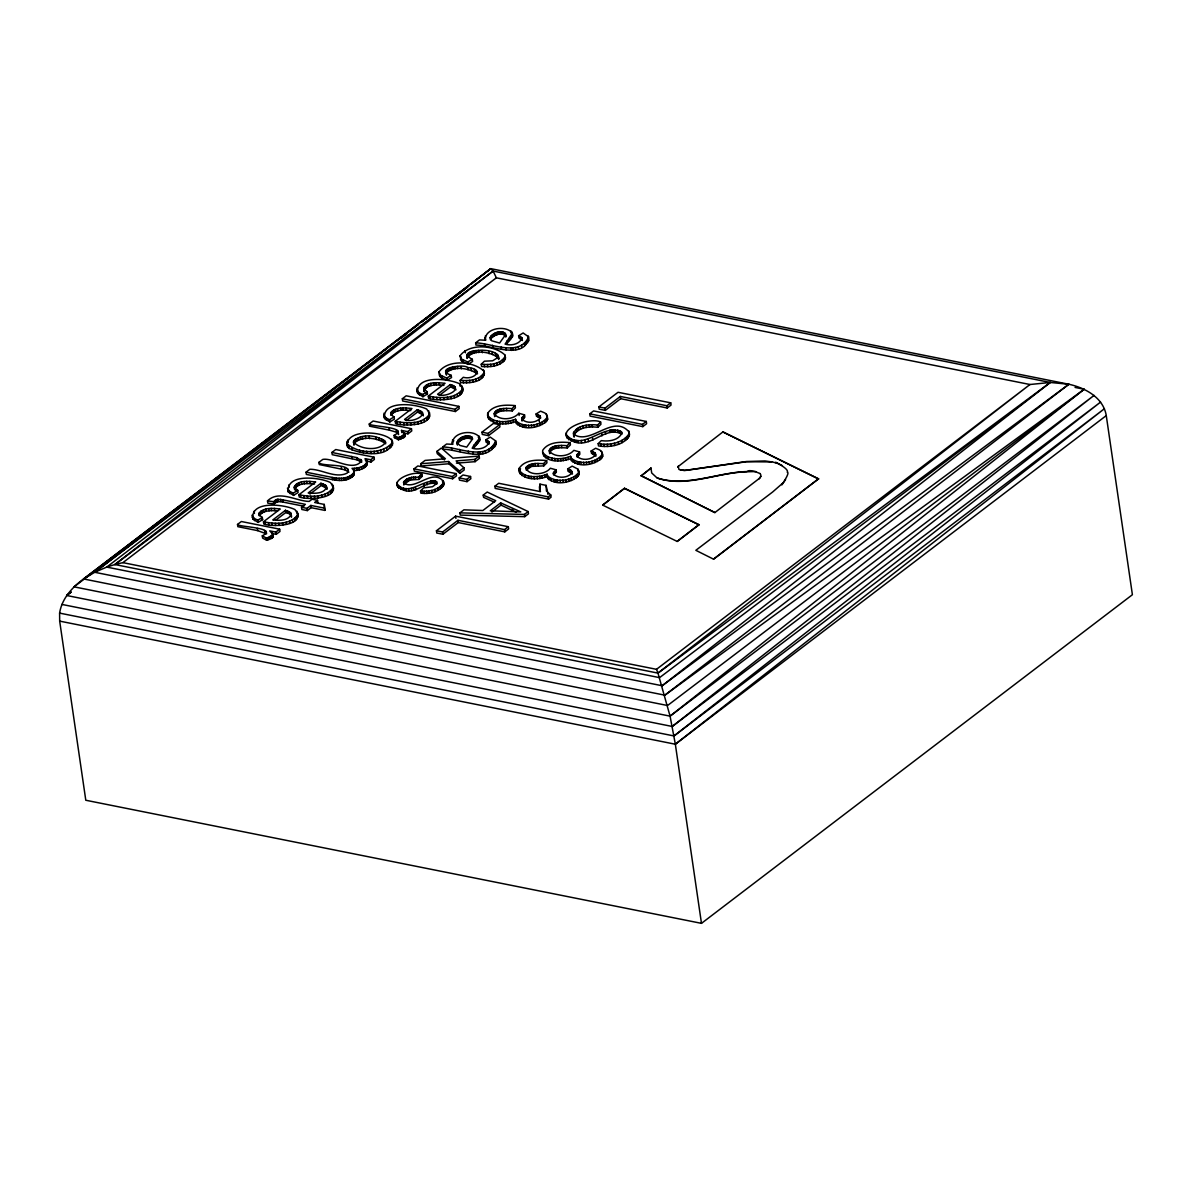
<?xml version="1.0" encoding="UTF-8"?>
<svg xmlns="http://www.w3.org/2000/svg" width="1192" height="1192" viewBox="0 0 1192 1192"><rect width="100%" height="100%" fill="white"/><g stroke="black" fill="none" stroke-linecap="round" stroke-linejoin="round"><path stroke-width="1.5" d="M536.102 413.967L540.17 416.082L540.497 418.332L536.43 416.202L536.102 413.967L540.617 411.18L544.863 412.983L546.353 414.16L547.635 419.39C541.987 428.748 517.686 432.413 515.585 419.241C506.928 422.638 493.324 423.503 487.588 415.099L487.707 413.266C493.339 404.61 505.915 404.669 515.093 405.608L515.421 407.843L512.262 410.912C506.987 410.704 495.738 409.363 494.665 416.634C492.236 407.47 506.525 408.066 511.949 408.677L515.093 405.608M515.898 422.683L515.585 419.241M579.074 472.688L579.178 474.356C573.531 483.714 549.244 487.379 547.128 474.192C538.471 477.605 524.867 478.469 519.131 470.065L519.25 468.233C524.882 459.576 537.458 459.635 546.636 460.574L546.964 462.809L543.82 465.863L531.587 466.4L526.223 470.065L526.417 466.936L529.799 464.657L535.074 463.479L543.492 463.628L546.636 460.574M547.441 477.649L547.128 474.192M591.128 451.023L595.18 453.139L595.911 456.149L591.456 453.258L591.128 451.023L595.642 448.237L599.889 450.04L602.228 452.543L602.66 456.447C597.013 465.804 572.711 469.469 570.61 456.298C561.953 459.71 548.35 460.559 542.613 452.155L542.718 450.323C548.35 441.681 560.925 441.725 570.119 442.664L570.432 444.914L567.288 447.968C562.013 447.76 550.764 446.419 549.691 453.69C547.262 444.527 561.551 445.123 566.96 445.733L570.119 442.664M570.923 459.74L570.938 458.533C562.296 461.945 545.325 463.36 542.613 452.155M258.932 513.499L259.2 515.123L262.3 517.403L262.627 519.638L258.113 522.424L252.838 519.042C250.305 500.044 284.739 504.395 294.945 509.565C307.432 525.895 272.968 527.326 263.79 524.018L263.462 521.783L280.239 508.999C273.4 508.269 263.492 507.017 258.932 513.499L259.26 515.734C263.104 510.042 271.538 510.399 277.632 510.921M294.335 487.305C297.434 479.705 309.086 481.33 315.686 481.955L298.924 494.74L299.252 496.99C308.43 500.297 342.894 498.867 330.393 482.522C320.186 477.351 285.767 473.015 288.3 491.998L293.56 495.38L298.075 492.594L297.762 490.359L294.335 487.305L294.662 489.54L294.394 486.47M390.693 413.028L390.961 414.652L394.06 416.917L394.388 419.167L389.858 421.938L384.599 418.556C382.066 399.573 416.485 403.909 426.691 409.079C439.192 425.425 404.729 426.855 395.55 423.547L395.223 421.298L411.985 408.513C405.146 407.798 395.252 406.532 390.693 413.028L391.021 415.263C395.223 409.184 404.386 409.929 410.853 410.599M423.696 388.652C426.796 381.053 438.447 382.677 445.048 383.303L428.286 396.087L428.598 398.337C437.792 401.644 472.255 400.214 459.754 383.869C449.548 378.698 415.129 374.363 417.662 393.345L422.922 396.727L427.436 393.941L427.108 391.706L423.696 388.652L424.337 391.676L423.756 387.817M424.024 390.887C426.825 383.735 437.613 384.807 443.916 385.388M515.913 421.476C507.256 424.888 493.652 425.738 487.915 417.349L487.707 413.266M547.456 476.428C538.799 479.84 525.195 480.704 519.459 472.3L519.25 468.233M566.14 434.573C582.158 453.332 603.733 422.192 621.539 431.996L621.866 434.231C606.072 425.201 591.485 447.983 574.559 442.038C548.827 431.787 589.489 416.187 600.634 422.028L600.962 424.263L597.818 427.317C589.548 426.214 577.092 427.302 573.62 436.093C573.039 425.306 589.504 423.875 597.49 425.082L600.634 422.028M566.468 436.808L566.274 432.845M457.147 442.843C457.624 436.838 470.542 432.815 472.598 438.88L466.698 447.119L459.993 445.465L457.147 442.843L457.475 445.078L457.236 441.606M490.135 337.515L491.566 340.733L499.597 343.028L505.497 334.788C503.516 328.918 492.147 332.583 490.135 337.515L490.463 339.75C492.475 334.818 503.843 331.152 505.825 337.023L505.497 334.788M297.97 517.149L297.821 513.171M333.432 490.121L333.268 486.142M429.731 416.678L429.582 412.7M462.794 391.468L462.63 387.489M521.709 418.779L524.54 414.876L524.867 417.111L522.022 421.014L521.709 418.779C525.851 424.024 536.758 423.13 540.557 417.677L540.17 416.082M553.341 472.702L553.669 474.952L556.411 472.077L556.083 469.842L553.252 473.745C557.394 478.99 568.301 478.081 572.1 472.643L570.983 470.378L567.645 468.918L567.973 471.168L572.428 474.043L572.1 471.808M576.824 454.808L577.152 457.043L579.878 454.182L579.565 451.932L576.719 455.836C580.877 461.08 591.783 460.187 595.583 454.733L595.583 453.899M291.206 514.095C288.747 520.964 278.839 520.666 272.774 519.95L285.484 510.265L290.923 513.216L291.519 516.33L289.686 513.931L285.797 512.5L275.918 520.04M326.653 487.051C324.209 493.935 314.301 493.637 308.221 492.922L320.931 483.222L325.744 485.368L326.981 489.301L326.37 486.172M392.511 445.093L392.377 441.129C386.163 430.64 343.072 428.047 347.677 447.253C357.615 454.45 390.991 459.248 392.377 441.129M484.265 375.152L484.116 371.338C473.88 361.161 448.416 358.971 438.909 371.904L440.608 377.283L447.015 380.337L451.53 377.551L451.202 375.316C433.784 368.835 463.643 363.426 467.637 367.523C485.174 368.894 474.088 380.471 463.315 377.268L460.172 380.337L460.499 382.572C468.53 383.407 485.218 382.572 484.116 371.338M498.271 357.257L492.683 360.789L484.399 361.191L481.255 364.26L481.583 366.495C489.733 367.196 500.491 366.704 505.333 359.075L505.199 355.261C494.963 345.084 469.499 342.894 459.993 355.827L461.691 361.206L468.098 364.26L472.613 361.474L472.285 359.239C452.245 349.316 501.996 345.218 498.599 359.492L498.196 355.544M505.333 359.075L505.199 355.261M445.689 370.921L445.927 373.901L445.599 371.666M466.772 354.844L467.175 358.464C471.808 348.541 492.37 351.565 498.748 358.613M522.051 338.26L522.379 340.495L518.952 337.992L518.624 335.757L522.051 338.26C519.354 344.339 511.07 346.008 505.08 344.115L512.381 333.149C506.287 324.716 484.339 327.949 485.338 340.092L485.382 335.816M353.473 442.068C359.641 432.741 378.847 434.812 385.597 442.366C379.22 451.574 360.401 449.682 353.473 442.068L354.039 445.152L353.592 441.189M396.951 483.684C408.066 497.854 423.86 477.739 436.615 481.762L436.942 484.012C425.842 479.884 415.874 494.844 403.969 490.255C383.6 483.028 412.7 469.782 421.804 474.118L422.132 476.353L418.973 479.422L410.093 480.003L403.969 484.28L403.641 482.045L407.068 478.931L411.523 477.322L418.645 477.173L421.804 474.118M397.279 485.919L397.145 482.268M621.539 431.996L621.896 432.934C618.797 440.474 608.516 441.74 601.319 440.608L598.175 443.662L598.503 445.912C609.231 447.641 622.835 445.778 629.302 436.138L629.227 432.234C613.612 412.909 589.682 446.657 573.292 433.858M629.302 436.138L629.227 432.234M479.273 438.582L473.865 445.301L474.192 447.551L479.601 440.817L479.482 437.255C473.388 428.822 451.44 432.055 452.438 444.199M479.601 440.817L479.482 437.255M506.764 341.195L507.077 343.445L512.5 336.71L512.381 333.149M346.947 445.45L346.902 441.413M403.85 485.055L403.641 482.045M252.287 517.477L252.54 515.927M287.734 490.433L288.002 488.884M384.033 416.991L383.973 413.207M417.096 391.781L417.036 387.996M436.615 481.762L436.406 483.743L432.502 486.723L423.652 487.871L420.508 490.925L420.836 493.16C428.941 494.263 438.805 492.385 443.633 485.218L443.543 481.687C432.636 467.294 415.025 491.7 403.522 482.82M443.633 485.218L443.543 481.687M525.895 467.815C528.771 476.278 545.221 474.982 550.361 468.233L556.083 469.842M539.395 486.723L539.872 491.477L539.931 484.131L546.085 485.368L546.443 491.119M539.723 488.958L539.931 484.131M348.869 472.255L344.995 469.872L319.292 464.567L318.964 462.317C320.007 467.145 354.128 462.556 347.2 473.075C335.488 478.96 321.855 469.112 309.86 469.261L306.031 472.181L306.359 474.431L332.553 479.661C339.72 481.076 349.032 481.345 353.979 475.027L353.651 470.304L352.027 468.352C357.347 468.337 365.08 467.383 366.987 461.557L365.318 458.682L370.712 459.754L374.079 457.192L374.392 459.442L371.04 461.989L365.646 460.917L365.318 458.682M353.979 475.027L353.95 471.391M59.6 613.105C61.85 598.682 72.161 587.269 83.559 578.954L490.732 268.647L1068.881 384.256C1085.167 387.832 1103.345 397.577 1106.265 415.591L1132.4 594.719L701.477 923.353L85.794 800.249L59.674 621.121L59.6 613.105L674.016 735.956L1104.388 408.737L675.342 744.225L59.674 621.121M354.382 468.337L354.709 470.572C360.103 470.393 369.848 467.473 366.644 460.172M460.842 356.572L460.544 359.656M677.831 467.294L678.263 466.221L678.918 469.41L684.342 470.602L746.49 461.736L771.731 461.915L765.026 460.961L746.46 461.513L686.607 470.199L680.319 470.08M785.573 479.631C774.651 494.606 791.428 472.613 787.241 472.226C790.117 467.785 763.476 456.774 782.384 465.64M528.622 336.874C525.657 361.116 490.001 344.712 475.966 345.084L475.638 342.849C491.774 343.132 519.533 357.376 528.622 336.874L523.139 332.97L518.624 335.757M495.306 441.949L496.051 443.215C486.962 463.718 459.203 449.473 443.066 449.19L442.739 446.94C458.875 447.238 486.634 461.483 495.723 440.98L490.24 437.077L485.725 439.863L486.053 442.098L489.197 443.975L488.869 441.74L485.725 439.863M266.248 531.662L266.576 533.897L257.725 530.649L237.849 526.67L237.521 524.435C237.864 527.177 278.719 527.296 262.3 535.849L262.627 538.084L266.665 540.274L272.342 537.935L273.326 536.579L272.625 534.97M398.009 431.176L398.575 434.558L396.623 432.249L389.471 430.163L369.609 426.2L369.282 423.95C369.624 426.691 410.48 426.81 394.06 435.363L398.098 437.553L400.646 436.793L404.758 433.858L401.495 430.401L401.823 432.636M394.06 435.363L394.388 437.613L398.426 439.803L404.088 437.449L405.086 436.108L404.386 434.499M515.57 420.448C523.228 428.435 541.093 426.393 547.307 417.155L546.353 414.16M547.113 475.414C554.772 483.386 572.637 481.345 578.85 472.121L577.897 469.112L572.175 466.132L567.645 468.918M570.596 457.505C578.254 465.491 596.119 463.45 602.332 454.212L602.228 452.543M760.123 477.5C762.984 473.462 756.026 482.298 760.168 477.724M294.722 488.705C298.909 482.611 308.072 483.371 314.554 484.041M457.564 443.856C460.246 438.939 467.443 436.764 472.419 439.356L472.092 437.106M519.578 470.467L520.546 468.784M473.865 445.301L472.181 448.222C478.171 450.114 486.455 448.43 489.152 442.366L488.869 441.74M263.462 521.783C274.637 523.973 290.133 525.18 297.642 514.914M298.924 494.74C310.084 496.93 325.595 498.137 333.104 487.871M395.223 421.298C406.383 423.488 421.893 424.695 429.403 414.429M428.286 396.087C439.446 398.277 454.957 399.484 462.466 389.218M460.172 380.337C468.322 381.038 479.095 380.546 483.937 372.902M481.255 364.26C489.405 364.961 500.163 364.469 505.006 356.825M598.175 443.662C608.903 445.406 622.522 443.528 628.989 433.903M353.92 443.424C361.727 435.497 377.506 437.538 385.672 443.782L385.344 441.532M346.634 443.215C357.049 453.884 381.723 455.061 392.198 442.843M446.017 373.156C453.914 365.423 469.201 368.149 477.441 373.871L477.113 371.621M420.508 490.925C428.613 492.013 438.477 490.15 443.305 482.983M453.78 440.623L452.811 442.157L452.483 439.923M306.031 472.181L332.225 477.426C339.392 478.841 348.705 479.11 353.651 472.792M524.54 414.876L518.818 413.266C513.394 419.986 498.971 420.97 494.203 413.639M418.273 324.388L83.559 578.954L664.868 695.174L1068.881 384.256L1050.286 382.468L1029.963 384.509L496.379 277.825L493.115 271.061L490.732 268.647L471.6 283.83M678.308 466.445L722.918 431.921L818.576 478.812L713.546 559.167L695.83 550.317L772.625 492.013L782.772 483.132M262.3 535.849L266.337 538.039L268.9 537.264L272.998 534.344L269.735 530.872L275.859 532.094L279.688 529.173L280.016 531.423L276.186 534.344L273.117 533.733M66.677 595.493L71.118 592.126L66.677 595.493L670.068 716.139L1084.198 389.248L1075.065 387.43M61.865 604.418L672.243 726.464L1094.092 395.386L670.068 716.139L675.342 744.225L701.477 923.353M490.732 268.647L94.719 572.279L662.156 685.743L1050.286 382.468L493.115 271.061L94.719 572.279L83.559 578.954M674.016 735.956L1100.574 402.077L672.243 726.464M114.879 564.531L122.91 562.639L496.379 277.825L114.879 564.531L657.969 673.107L1050.286 382.468L659.563 677.637L106.729 567.094L114.879 564.531L493.115 271.061L106.729 567.094L94.719 572.279M670.068 716.139L657.969 673.107L1029.963 384.509L656.494 669.323L122.91 562.639M401.004 338.305L406.889 333.775M426.036 319.039L436.347 311.112M451.083 299.773L467.279 287.317M91.769 573.322L74.023 586.837L667.565 705.515L1084.198 389.248L664.868 695.174M94.719 571.072L97.669 568.808M100.635 566.558L122.806 549.661M125.756 547.411L147.927 530.514M150.892 528.265L173.064 511.368M180.454 505.736L202.625 488.839M205.575 486.589L227.746 469.693M230.697 467.443L282.43 428.017M285.395 425.767L307.566 408.871M310.516 406.606L362.249 367.196M365.214 364.931L387.385 348.034M390.335 345.784L393.3 343.534M396.251 341.285L418.422 324.388M303.93 506.228L280.88 501.668L277.229 501.713L273.788 503.888L267.827 503.158L267.5 500.908C278.958 489.51 296.242 501.296 309.19 501.415L312.066 499.225L317.534 500.312L317.862 502.547M237.521 524.435L241.35 521.515L279.688 529.173M318.964 462.317L322.808 459.397C333.164 457.445 353.339 472.568 361.623 460.782L356.721 457.609L331.912 452.453L332.24 454.688L357.049 459.844L361.653 462.258L361.34 460.023M331.912 452.453L335.742 449.533L374.079 457.192M369.282 423.95L373.111 421.029L411.449 428.703L411.776 430.938L407.932 433.858L403.343 432.949M402.33 398.739L406.174 395.818L458.875 406.368L459.203 408.603L455.374 411.523L402.658 400.989L402.33 398.739L455.046 409.288L458.875 406.368M475.638 342.849L479.467 339.914L485.71 340.241L485.01 337.858M267.5 500.908L273.46 501.638L276.902 499.478L280.552 499.418L305.361 504.335L301.516 507.256L301.844 509.491L307.327 510.593L311.157 507.673L324.85 510.399L324.254 504.425L314.658 502.502L317.534 500.312M417.23 409.795L404.535 419.48C411.255 423.741 431.757 414.056 417.23 409.795L417.558 412.03L406.263 420.642M450.293 384.569L437.583 394.269C444.318 398.515 464.82 388.845 450.293 384.569L450.621 386.819L439.327 395.431M309.965 494.084L321.259 485.472L326.697 488.407M301.516 507.256L307 508.358L310.829 505.423L324.522 508.165L324.85 510.399M401.495 430.401L407.604 431.623L411.449 428.703M413.997 468.873L417.826 465.953L456.163 473.611L456.491 475.846L452.662 478.767L414.324 471.108L413.997 468.873L452.334 476.532L456.163 473.611M479.154 456.074L474.774 459.412L456.104 460.917L463.897 467.711L464.224 469.946L459.844 473.298L448.877 463.762L421.029 465.998L420.702 463.748L425.097 460.41L445.406 458.771L436.913 451.395L441.308 448.043L452.945 458.175L479.154 456.074L479.482 458.309L475.101 461.662L456.432 463.152M442.739 446.94L446.583 444.02L452.811 444.348L452.111 441.964M481.97 432.189L493.458 423.428L499.627 424.65L499.955 426.9L488.452 435.661L482.283 434.424L481.97 432.189L488.124 433.426L499.627 424.65M459.844 473.298L459.516 471.049L463.897 467.711M459.173 477.903L463.003 474.982L470.542 476.487L470.87 478.722L467.026 481.642L459.501 480.138L459.173 477.903L466.713 479.407L470.542 476.487M436.436 530.768L455.597 516.151L508.313 526.7L508.641 528.935L504.812 531.856L458.264 522.558L442.932 534.24L436.764 533.018L436.436 530.768L442.605 532.005L457.937 520.308L504.484 529.62L508.313 526.7M459.918 512.873L463.897 509.833L482.864 510.519L495.753 500.685L483.237 495.082L487.23 492.043L528.145 511.562L528.473 513.812L524.733 516.658L460.246 515.108L459.918 512.873L524.42 514.423L528.145 511.562M546.085 485.368L547.605 492.147L550.764 494.978L551.091 497.213L548.603 499.105L495.216 488.437L494.889 486.202L498.718 483.267L540.483 491.625L539.559 489.227M589.757 413.848L593.586 410.927L646.288 421.461L646.615 423.711L642.786 426.632L590.085 416.097L589.757 413.848L642.458 424.397L646.288 421.461M598.861 406.904L618.022 392.287L670.723 402.836L671.051 405.071L667.222 407.992L620.674 398.694L605.342 410.376L599.189 409.154L598.861 406.904L605.014 408.141L620.347 396.444L666.894 405.757L670.723 402.836M500.655 502.875L490.299 510.787L520.785 511.904L500.655 502.875L500.983 505.125L516.166 512.158M491.923 512.038L500.983 505.125M494.889 486.202L548.275 496.87L550.764 494.978M602.75 504.931L624.578 488.273L699.019 524.793L677.19 541.436L602.779 505.155L624.578 488.273M641.192 475.861L650.966 468.158L641.192 475.861L714.872 512.575L758.648 478.946M698.989 524.569L677.19 541.436M818.576 478.812L713.546 559.167M675.342 744.225L1106.265 415.591M662.156 685.743L1068.881 384.256M459.993 355.827L461.364 358.971L467.771 362.025L472.285 359.239M438.909 371.904L440.28 375.048L446.687 378.102L451.202 375.316M416.768 389.546L419.033 392.734L422.594 394.492L427.108 391.706M383.705 414.756L385.985 417.945L389.531 419.703L394.06 416.917M287.406 488.198L289.671 491.387L293.232 493.145L297.762 490.359M251.959 515.242L254.224 518.416L257.785 520.189L262.3 517.403M394.388 437.613L396.161 436.734M755.862 471.54L746.833 471.779C717.793 472.405 685.892 487.975 657.388 478.052C686.428 487.334 717.539 472.449 746.803 471.555C750.349 468.218 763.148 475.191 759.855 473.537M420.702 463.748L448.55 461.527L459.516 471.049M419.554 476.174L422.132 476.353M771.701 461.691L777.139 463.33M450.621 386.819L456.059 389.754M417.558 412.03L422.996 414.98M579.565 451.932L573.829 450.323C568.405 457.043 553.997 458.026 549.214 450.695M494.516 502.234L483.565 497.332L483.237 495.082M624.608 488.497L699.019 524.793M818.606 479.05L722.918 431.921M641.162 475.638L714.872 512.575M426.065 393.226L427.436 393.941M261.257 518.907L262.627 519.638M657.418 478.29L651.711 472.971L650.966 468.158M444.512 459.963L437.24 453.63L436.913 451.395M478.275 437.196L479.81 439.505M442.441 481.657L443.871 483.922M602.556 454.778L601.379 451.217M462.958 389.724L461.721 385.508M333.596 488.377L332.359 484.161M298.149 515.421L296.897 511.204M392.704 443.379L391.483 439.178M504.767 355.752L505.527 357.496M484.444 373.573L483.356 369.595M656.494 669.323L657.969 673.107M512.709 335.399L511.919 331.927M629.555 434.484L628.661 430.699M354.277 473.626L353.651 470.304M366.972 462.422L367.315 463.792M439.237 374.139L439.461 375.733M666.894 405.757L667.222 407.992M642.458 424.397L642.786 426.632M627.99 435.587L628.318 437.822M626.769 436.898L627.096 439.133M620.347 396.444L620.674 398.694M625.249 438.179L625.577 440.414M620.808 431.236L621.136 433.486M621.911 440.34L622.239 442.575M619.676 430.625L620.004 432.875M618.678 430.282L619.006 432.532M617.56 430.014L617.888 432.264M618.186 442.023L618.514 444.273M614.834 429.656L615.161 431.906M613.329 429.642L613.657 431.877M614.342 443.215L614.67 445.45M612.181 429.716L612.509 431.951M611.004 429.865L611.332 432.1M609.604 430.193L609.932 432.443M610.632 443.931L610.96 446.166M605.014 408.141L605.342 410.376M605.417 431.802L605.745 434.037M607.25 444.243L607.577 446.493M603.942 444.288L604.269 446.523M601.632 433.635L601.96 435.87M600.962 444.08L601.289 446.315M602.332 454.212L602.66 456.447M597.49 425.082L597.818 427.317M601.602 455.776L601.915 458.026M600.738 456.76L601.066 459.009M599.621 457.713L599.948 459.963M592.141 424.65L592.469 426.885M597.103 459.278L597.43 461.527M595.18 453.139L595.508 455.389M592.513 437.986L592.841 440.22M594.45 452.468L594.778 454.718M589.265 424.739L589.593 426.974M594.57 460.35L594.897 462.585M593.08 451.723L593.407 453.958M592.141 451.351L592.469 453.586M591.932 461.14L592.26 463.375M586.091 425.216L586.419 427.451M588.207 439.356L588.535 441.606M589.161 461.706L589.489 463.941M582.962 426.036L583.29 428.271M584.825 440.042L585.153 442.277M586.33 462.079L586.658 464.314M580.132 427.108L580.459 429.358M581.279 440.37L581.607 442.605M583.529 462.213L583.856 464.448M578.075 428.181L578.403 430.431M576.332 429.358L576.66 431.593M577.882 440.295L578.209 442.545M580.847 462.109L581.16 464.358M578.91 452.364L579.237 454.599M576.004 440.101L576.332 442.336M578.969 461.915L579.297 464.15M577.539 453.63L577.867 455.865M574.112 431.474L574.44 433.709M573.456 432.562L574.142 437.196M574.231 439.803L574.559 442.038M578.746 470.438L579.178 474.356M577.196 461.617L577.524 463.852M577.897 469.112L578.224 471.362M578.12 473.686L578.448 475.921M577.256 474.669L577.584 476.904M574.32 460.812L574.648 463.047M570.745 438.82L571.072 441.055M576.153 475.623L576.466 477.858M572.309 459.784L572.637 462.034M568.331 437.553L568.659 439.788M570.61 456.298L571.43 460.887M573.62 477.187L573.948 479.422M566.856 436.153L567.183 438.403M571.713 471.049L572.041 473.284M570.983 470.378L571.311 472.613M566.96 445.733L567.288 447.968M568.077 457.326L568.405 459.561M571.087 478.26L571.415 480.495M569.612 469.633L569.925 471.868M568.659 469.261L568.986 471.496M565.515 458.026L565.842 460.261M568.465 479.035L568.793 481.27M561.447 445.435L561.775 447.671M563.086 458.428L563.414 460.663M565.678 479.616L566.006 481.851M560.642 458.607L560.97 460.842M558.541 445.57L558.869 447.805M562.847 479.974L563.175 482.209M556.336 445.882L556.664 448.118M557.498 458.607L557.826 460.842M560.046 480.108L560.374 482.358M554.742 446.255L555.07 448.505M553.282 446.762L553.61 448.997M554.638 458.384L554.965 460.619M557.364 480.018L557.692 482.253M551.985 447.387L552.313 449.622M555.427 470.259L555.755 472.509M547.202 415.487L547.635 419.39M546.577 418.72L546.904 420.97M550.913 448.088L551.24 450.323M555.487 479.81L555.815 482.06M551.971 457.952L552.298 460.187M554.057 471.525L554.384 473.775M545.712 419.703L546.04 421.953M549.899 449.041L550.227 451.276M549.378 449.92L549.706 452.155M553.729 479.512L554.057 481.747M544.595 420.657L544.923 422.907M548.171 456.938L548.499 459.173M550.838 478.722L551.166 480.957M542.077 422.221L542.405 424.456M528.652 338.17L528.98 340.405M548.827 477.694L549.154 479.929M527.877 335.593L528.205 337.843M528.16 339.377L528.488 341.612M539.44 415.412L539.752 417.647M545.146 455.508L545.474 457.758M547.62 476.547L547.947 478.782M527.296 340.584L527.609 342.819M539.022 419.644L539.35 421.893M539.544 423.294L539.872 425.529M538.054 414.667L538.382 416.902M543.358 453.869L543.686 456.104M537.115 414.295L537.443 416.53M525.97 341.925L526.298 344.16M543.492 463.628L543.82 465.863M547.605 492.147L547.933 494.382M548.275 496.87L548.603 499.105M544.595 475.236L544.923 477.47M536.922 424.084L537.249 426.319M524.376 343.221L524.703 345.471M542.032 475.936L542.36 478.171M521.768 337.634L522.096 339.869M534.135 424.65L534.463 426.885M521.098 336.993L521.425 339.243M521.485 345.159L521.813 347.394M519.965 336.338L520.293 338.573M537.979 463.345L538.307 465.58M539.603 476.323L539.931 478.558M531.304 425.008L531.632 427.257M518.282 346.678L518.609 348.928M537.175 476.502L537.503 478.752M535.074 463.479L535.387 465.714M528.503 425.157L528.831 427.392M532.869 463.792L533.197 466.027M515.54 347.528L515.868 349.777M534.016 476.517L534.344 478.752M525.821 425.052L526.149 427.287M531.26 464.165L531.587 466.4M512.173 334.475L512.5 336.71M523.884 415.308L524.212 417.543M510.847 330.84L511.174 333.089M513.082 348.034L513.409 350.269M510.966 336.412L511.293 338.647M523.944 424.859L524.271 427.094M529.799 464.657L530.127 466.906M522.513 416.574L522.841 418.809M531.155 476.278L531.483 478.528M521.798 417.751L522.126 419.986M528.503 465.282L528.831 467.532M511.07 348.213L511.398 350.448M522.185 424.546L522.513 426.796M509.222 338.319L509.55 340.554M527.43 465.998L527.758 468.233M528.503 475.846L528.831 478.096M518.818 413.266L519.146 415.516M526.417 466.936L526.745 469.186M519.295 423.756L519.623 425.991M505.497 333.596L505.959 336.323M504.991 333L505.319 335.25M504.32 332.598L504.648 334.833M517.283 422.728L517.611 424.963M524.703 474.848L525.031 477.083M503.605 332.33L503.918 334.565M505.915 347.84L506.242 350.09M516.076 421.581L516.404 423.816M502.786 332.121L503.113 334.371M501.191 331.927L501.519 334.162M521.664 473.418L521.992 475.653M511.949 408.677L512.262 410.912M504.142 358.315L504.469 360.55M513.052 420.269L513.38 422.504M499.612 331.942L499.94 334.177M519.891 471.764L520.204 474.014M503.307 359.224L503.635 361.459M501.206 347.036L501.534 349.271M519.131 470.065L519.459 472.3M498.301 332.106L498.628 334.341M502.264 360.088L502.592 362.338M524.42 514.423L524.733 516.658M510.489 420.97L510.817 423.205M497.138 332.345L497.466 334.594M496.036 332.687L496.364 334.922M499.672 361.727L499.999 363.962M506.436 408.379L506.764 410.614M508.06 421.357L508.388 423.607M495.038 333.089L495.365 335.325M497.645 354.784L497.973 357.034M496.811 354.113L497.138 356.348M493.652 333.82L493.98 336.055M505.632 421.551L505.959 423.786M495.365 353.339L495.678 355.574M496.736 362.949L497.064 365.184M503.516 408.513L503.843 410.748M492.475 334.609L492.803 336.859M492.594 345.308L492.907 347.543M490.895 336.114L491.223 338.349M501.325 408.826L501.638 411.061M502.473 421.551L502.8 423.786M492.236 352.281L492.564 354.516M493.741 363.769L494.069 366.019M499.716 409.199L500.044 411.434M498.256 409.705L498.584 411.94M512.53 508.597L512.858 510.832M499.612 421.327L499.94 423.562M488.72 351.446L489.048 353.696M490.582 364.305L490.91 366.54M496.96 410.331L497.288 412.566M495.887 411.031L496.215 413.266M496.96 420.895L497.288 423.13M494.874 411.985L495.202 414.22M484.459 343.743L484.786 345.978M487.424 364.529L487.752 366.764M494.352 412.864L494.68 415.099M493.16 419.882L493.488 422.117M495.723 440.98L496.081 444.512M482.06 350.493L482.387 352.728M484.265 364.499L484.593 366.734M495.261 443.484L495.589 445.719M494.397 444.676L494.725 446.925M490.121 418.452L490.448 420.687M483.073 374.392L483.401 376.627M493.071 446.032L493.399 448.267M482.224 375.301L482.551 377.536M488.333 416.813L488.66 419.048M478.424 350.359L478.737 352.608M504.484 529.62L504.812 531.856M487.588 415.099L487.915 417.349M481.181 376.165L481.508 378.4M491.491 447.328L491.819 449.578M488.124 433.426L488.452 435.661M475.832 350.537L476.159 352.772M488.198 441.1L488.526 443.35M478.588 377.804L478.916 380.039M488.601 449.265L488.914 451.5M487.066 440.429L487.394 442.679M473.686 350.895L474.014 353.13M476.562 370.861L476.889 373.111M475.727 370.19L476.055 372.425M472.121 351.267L472.449 353.517M474.282 369.416L474.61 371.651M475.653 379.026L475.981 381.261M485.382 450.785L485.71 453.035M470.378 351.893L470.706 354.128M469.156 352.489L469.484 354.739M471.153 368.358L471.481 370.593M472.658 379.846L472.986 382.096M468.143 353.175L468.471 355.41M482.641 451.634L482.969 453.884M467.264 353.994L467.592 356.229M479.02 436.034L479.348 438.269M467.771 362.025L468.098 364.26M466.683 355.589L467.011 357.824M480.197 452.14L480.51 454.375M465.059 350.552L465.387 352.787M467.637 367.523L467.964 369.773M469.499 380.382L469.827 382.617M478.067 440.518L478.394 442.753M478.171 452.319L478.499 454.554M476.323 442.426L476.651 444.661M466.34 380.606L466.668 382.841M463.092 360.163L463.42 362.398M461.364 358.971L461.691 361.206M463.181 380.576L463.509 382.811M471.421 436.704L471.749 438.939M474.774 459.412L475.101 461.662M460.991 366.57L461.304 368.805M473.03 451.947L473.358 454.197M470.706 436.436L471.034 438.671M469.886 436.227L470.214 438.477M468.307 436.034L468.635 438.269M461.527 390.827L461.855 393.062M457.341 366.436L457.668 368.686M459.754 383.869L460.082 386.104M460.663 391.736L460.991 393.971M466.713 436.048L467.041 438.283M459.62 392.615L459.948 394.85M468.307 451.142L468.635 453.377M465.402 436.197L465.729 438.447M454.763 366.615L455.091 368.85M464.239 436.451L464.567 438.701M457.236 394.135L457.564 396.37M463.152 436.793L463.479 439.028M452.602 366.972L452.93 369.207M455.106 386.715L455.433 388.95M462.138 437.196L462.466 439.431M454.167 386.014L454.495 388.249M451.038 367.345L451.366 369.595M460.753 437.926L461.08 440.161M452.945 385.403L453.273 387.653M454.286 395.446L454.614 397.681M466.713 479.407L467.026 481.642M449.31 367.97L449.637 370.205M451.693 384.956L452.021 387.191M459.576 438.716L459.903 440.965M455.046 409.288L455.374 411.523M448.088 368.566L448.416 370.816M459.695 449.414L460.023 451.649M457.996 440.22L458.324 442.455M447.06 369.252L447.387 371.487M450.904 396.444L451.232 398.679M446.195 370.071L446.523 372.306M446.166 372.902L446.493 375.137M446.687 378.102L447.015 380.337M447.313 397.145L447.641 399.38M442.008 376.24L442.336 378.475M451.559 447.849L451.887 450.084M440.28 375.048L440.608 377.283M443.677 397.532L444.005 399.767M439.192 382.677L439.52 384.912M452.334 476.532L452.662 478.767M440.116 397.592L440.444 399.842M457.937 520.308L458.264 522.558M448.55 461.527L448.877 463.762M455.597 516.151L455.925 518.401M436.034 382.677L436.361 384.912M436.704 397.413L437.032 399.663M433.575 382.9L433.903 385.135M433.232 397.025L433.56 399.26M430.64 383.452L430.968 385.701M443.141 480.48L443.454 482.715M428.36 384.167L428.688 386.402M429.94 396.444L430.267 398.679M442.5 484.295L442.828 486.53M426.751 384.897L427.079 387.132M441.472 485.382L441.8 487.617M426.051 385.314L426.363 387.564M440.206 486.44L440.518 488.69M425.41 385.761L425.738 387.996M428.658 410.718L428.986 412.953M424.248 386.878L424.561 389.113M428.464 416.038L428.792 418.273M427.6 416.947L427.928 419.182M437.777 488.035L438.105 490.27M436.123 481.345L436.451 483.579M426.557 417.826L426.885 420.061M435.482 481.061L435.81 483.296M422.594 394.492L422.922 396.727M442.605 532.005L442.932 534.24M434.707 480.853L435.035 483.088M434.812 489.435L435.14 491.67M433.486 480.704L433.813 482.954M424.173 419.346L424.501 421.581M422.668 412.73L423.279 415.859M432.487 480.734L432.815 482.969M422.043 411.925L422.37 414.16M419.033 392.734L419.361 394.969M431.459 480.868L431.772 483.103M421.104 411.225L421.432 413.46M430.878 480.987L431.206 483.237M417.334 391.11L417.662 393.345M431.742 490.433L432.07 492.668M419.897 410.614L420.225 412.864M430.312 481.136L430.64 483.371M421.223 420.657L421.551 422.892M418.63 410.167L418.958 412.402M429.031 490.985L429.358 493.22M426.974 482.507L427.302 484.742M417.841 421.655L418.168 423.89M426.572 491.208L426.9 493.443M423.816 483.982L424.143 486.217M414.265 422.355L414.592 424.59M424.173 491.208L424.501 493.443M422.311 491.104L422.638 493.339M410.629 422.743L410.942 424.978M418.645 477.173L418.973 479.422M406.144 407.887L406.457 410.123M415.293 476.964L415.621 479.199M407.068 422.802L407.381 425.052M407.604 431.623L407.932 433.858M415.531 487.543L415.859 489.778M413.505 477.038L413.833 479.273M402.97 407.887L403.298 410.123M413.579 488.064L413.907 490.299M403.656 422.638L403.984 424.873M411.523 477.322L411.851 479.557M404.684 433.128L405.086 436.108M400.527 408.111L400.855 410.346M404.446 434.544L404.773 436.779M403.76 435.214L404.088 437.449M409.78 477.768L410.093 480.003M411.359 488.407L411.687 490.642M400.169 422.236L400.497 424.471M402.375 436.063L402.702 438.298M408.334 478.305L408.662 480.54M397.577 408.662L397.905 410.912M407.068 478.931L407.396 481.166M408.558 488.541L408.886 490.776M400.646 436.793L400.974 439.028M406.278 479.422L406.606 481.657M395.312 409.377L395.625 411.613M399.394 437.196L399.722 439.431M396.891 421.655L397.219 423.905M405.548 479.929L405.876 482.164M397.517 430.685L397.83 432.934M405.995 488.377L406.323 490.627M396.951 430.327L397.279 432.577M398.098 437.553L398.426 439.803M393.688 410.108L394.016 412.343M404.073 481.315L404.401 483.565M396.295 430.014L396.623 432.249M392.988 410.525L393.315 412.775M392.347 410.972L392.675 413.207M403.641 488.02L403.969 490.255M391.185 412.089L391.512 414.324M400.542 487.155L400.87 489.39M389.531 419.703L389.858 421.938M398.62 486.157L398.947 488.392M389.143 427.928L389.471 430.163M397.457 484.995L397.785 487.245M391.259 444.422L391.587 446.672M390.41 445.316L390.738 447.566M385.985 417.945L386.297 420.18M389.367 446.195L389.695 448.43M384.271 416.321L384.599 418.556M386.685 447.879L387.013 450.114M384.822 440.757L385.15 442.992M383.72 439.833L384.048 442.083M382.021 438.984L382.349 441.219M383.675 449.16L384.003 451.395M379.175 438.03L379.503 440.28M380.635 450.069L380.963 452.304M376.001 437.3L376.329 439.535M377.402 450.725L377.73 452.975M374.109 451.142L374.437 453.377M369.177 436.376L369.505 438.626M370.861 451.291L371.189 453.526M370.712 459.754L371.04 461.989M365.408 436.361L365.735 438.611M366.704 451.142L367.032 453.377M366.629 462.913L366.957 465.148M362.472 436.674L362.8 438.924M365.884 463.941L366.212 466.191M363.053 450.755L363.381 452.99M364.767 464.954L365.095 467.19M360.312 437.106L360.64 439.356M363.232 465.968L363.545 468.218M358.315 437.702L358.643 439.952M359.611 450.159L359.939 452.394M360.699 459.337L361.027 461.572M361.34 466.877L361.668 469.112M356.497 438.507L356.825 440.742M355.723 438.954L356.05 441.189M355.052 439.416L355.38 441.666M359.165 467.607L359.492 469.842M354.113 440.295L354.441 442.53M356.721 457.609L357.049 459.844M356.795 468.098L357.123 470.333M351.849 447.998L352.176 450.233M351.774 456.432L352.102 458.667M347.96 439.803L348.288 442.038M348.854 446.449L349.181 448.684M352.921 473.82L353.249 476.07M347.364 445.003L347.677 447.253M351.819 474.833L352.147 477.068M349.852 476.085L350.18 478.32M348.124 469.395L348.451 471.645M347.468 468.843L347.796 471.093M347.885 476.964L348.198 479.199M344.667 467.622L344.995 469.872M345.799 477.59L346.127 479.84M343.579 478.037L343.907 480.272M341.225 466.772L341.553 469.007M341.314 478.245L341.642 480.48M339.124 478.26L339.452 480.51M336.338 478.067L336.666 480.302M334.237 477.783L334.565 480.018M332.225 477.426L332.553 479.661M332.166 489.48L332.493 491.715M331.301 490.389L331.629 492.624M330.259 491.268L330.586 493.503M327.875 492.788L328.202 495.023M325.744 485.368L326.072 487.603M324.805 484.667L325.133 486.902M323.598 484.056L323.911 486.306M324.924 494.099L325.252 496.334M322.332 483.609L322.66 485.844M320.931 483.222L321.259 485.472M321.542 495.097L321.87 497.332M317.966 495.798L318.294 498.032M314.315 496.185L314.643 498.42M309.831 481.33L310.158 483.565M310.754 496.245L311.082 498.494M310.829 505.423L311.157 507.673M306.672 481.33L307 483.565M307.342 496.066L307.67 498.316M304.213 481.553L304.541 483.788M307 508.358L307.327 510.593M303.871 495.678L304.198 497.913M301.278 482.104L301.606 484.354M298.998 482.82L299.326 485.055M300.593 495.097L300.905 497.332M297.389 483.55L297.717 485.785M296.689 483.967L297.017 486.217M296.048 484.414L296.376 486.649M294.886 485.531L295.214 487.766M295.273 488.809L295.601 491.044M296.719 516.523L297.046 518.758M293.232 493.145L293.56 495.38M295.854 517.417L296.182 519.667M294.811 518.311L295.139 520.546M288.673 485.07L289 487.305M289.671 491.387L289.999 493.622M287.972 489.763L288.3 491.998M292.427 519.831L292.755 522.066M290.923 513.216L291.429 517.268M290.297 512.411L290.625 514.646M289.358 511.696L289.686 513.931M288.136 511.1L288.464 513.335M289.477 521.127L289.79 523.377M286.87 510.638L287.197 512.888M285.484 510.265L285.797 512.5M286.095 522.141L286.423 524.376M282.653 499.791L282.981 502.041M280.552 499.418L280.88 501.668M282.504 522.826L282.832 525.076M278.272 499.239L278.6 501.474M277.438 499.344L277.766 501.579M276.902 499.478L277.229 501.713M276.35 499.672L276.678 501.907M275.859 499.91L276.186 502.145M278.868 523.213L279.196 525.448M275.471 500.133L275.799 502.368M275.129 500.372L275.456 502.607M273.46 501.638L273.788 503.888M274.384 508.358L274.711 510.608M275.307 523.288L275.635 525.523M275.859 532.094L276.186 534.344M271.21 508.373L271.538 510.608M271.895 523.109L272.223 525.344M272.923 533.614L273.326 536.579M268.766 508.597L269.094 510.832M272.298 532.735L273.013 537.264M272.014 535.685L272.342 537.935M270.614 536.549L270.942 538.784M268.423 522.707L268.751 524.957M265.831 509.148L266.159 511.383M268.9 537.264L269.228 539.514M263.551 509.863L263.879 512.098M267.649 537.681L267.976 539.916M265.131 522.141L265.458 524.376M265.756 531.17L266.084 533.405M265.205 530.812L265.533 533.048M266.337 538.039L266.665 540.274M261.942 510.593L262.27 512.828M264.55 530.5L264.862 532.735M261.227 511.01L261.555 513.245M260.601 511.457L260.914 513.692M259.424 512.575L259.752 514.81M257.785 520.189L258.113 522.424M257.397 528.414L257.725 530.649M254.09 511.219L254.417 513.454M254.224 518.416L254.552 520.666M252.51 516.792L252.838 519.042M760.734 474.58L760.868 476.234M324.254 504.425L324.522 508.165M443.543 305.241L421.372 322.138L443.454 305.241M468.68 286.095L446.508 302.991L468.635 286.095"/></g></svg>
